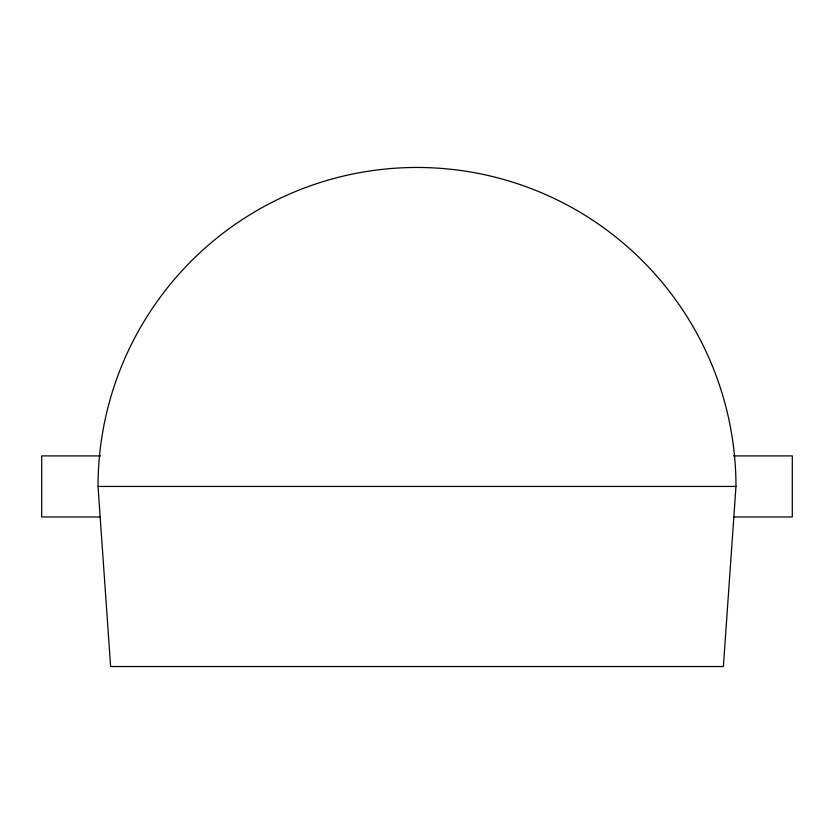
<?xml version="1.0" encoding="UTF-8"?>
<svg xmlns="http://www.w3.org/2000/svg" width="834" height="834" viewBox="0 0 834 834"><rect width="100%" height="100%" fill="white"/><g stroke="black" fill="none" stroke-linecap="round" stroke-linejoin="round"><path stroke-width="1.25" d="M735.974 486.441L723.38 666.533L110.62 666.533L98.026 486.441A318.974 318.974 0 0 1 417 167.467A318.974 318.974 0 0 1 735.974 486.441L98.026 486.441M100.466 455.906L41.7 455.906L41.7 516.986L100.466 516.986M733.534 455.906L792.3 455.906L792.3 516.986L733.534 516.986"/></g></svg>
